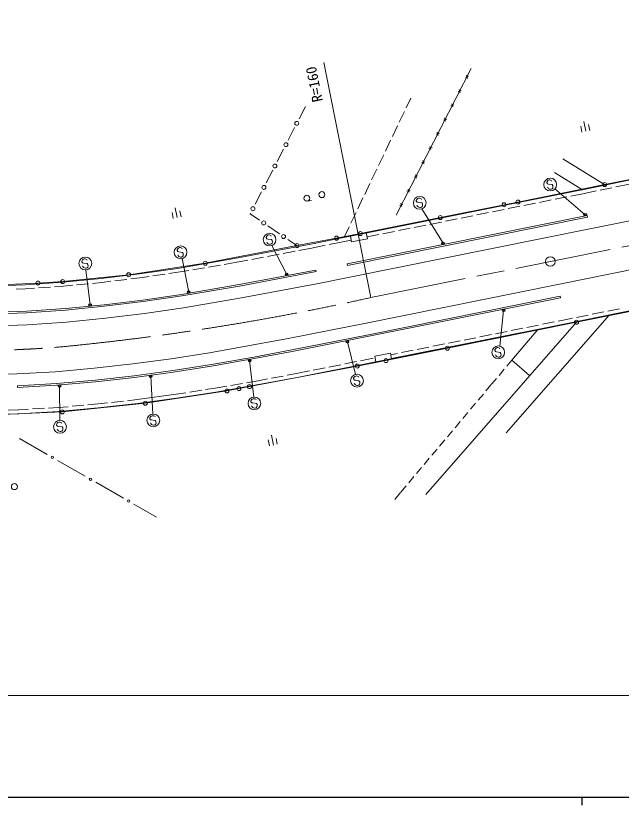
# Model space of a CAD drawing. Units: millimetres at full size, sheet at 1:1000; details may follow other scales. Extents: x 40000 to 680000, y 20000 to 380000.
# Drawn here: x 97212 to 172929, y 204000 to 302707 of the extents above; entities that cross this region are included whole.
import ezdxf
from ezdxf.enums import TextEntityAlignment as Align

# ---------------------------------------------------------------- set-up
doc = ezdxf.new("R2010")
doc.units = ezdxf.units.MM
doc.header["$LTSCALE"] = 1000
doc.linetypes.add('CHAIN', pattern=[18.5, 12, -1.5, 3.5, -1.5])
for name, color, linetype, lineweight in [('M-BGD', 7, 'Continuous', 13), ('M-BMK', 2, 'CHAIN', 13), ('M-BMK-ROW', 30, 'Continuous', 13), ('M-BMK-SRVR', 3, 'Continuous', 13), ('M-STR-HTXT', 7, 'Continuous', 13), ('M-STR-STRC', 7, 'Continuous', 13), ('M-TTL-BAND', 7, 'Continuous', 25)]:
    doc.layers.add(name, color=color, linetype=linetype, lineweight=lineweight)
doc.styles.add('ＭＳ ゴシック', font='')
doc.styles.get('ＭＳ ゴシック').set_extended_font_data('MS Gothic')

msp = doc.modelspace()

# ---------------------------------------------------------------- linework, layer by layer
at = {"layer": 'M-BGD'}
for p, q in [((144773, 277795), (154148, 296098)), ((153842, 295139), (153440, 295009)), ((153578, 295277), (153704, 294871)), ((152929, 293359), (152528, 293229)), ((152665, 293497), (152791, 293091)), ((146624, 292423), (146038, 291201)), ((132648, 289820), (133444, 291368)), ((152016, 291579), (151615, 291449)), ((151753, 291717), (151879, 291311)), ((145822, 290751), (145174, 289398)), ((151104, 289799), (150702, 289669)), ((150840, 289937), (150966, 289531)), ((168507, 288274), (168261, 289500)), ((131276, 287152), (132085, 288724)), ((144957, 288947), (144309, 287595)), ((167869, 288911), (168017, 288176)), ((168850, 289108), (168997, 288372)), ((150191, 288019), (149789, 287889)), ((149927, 288157), (150053, 287751)), ((144093, 287144), (143444, 285791)), ((149014, 286377), (149140, 285976)), ((129904, 284484), (130700, 286032)), ((143228, 285340), (142579, 283988)), ((149278, 286239), (148876, 286109)), ((148365, 284459), (147964, 284329)), ((148102, 284597), (148227, 284196)), ((170952, 281549), (165613, 284804)), ((128533, 281816), (129341, 283388)), ((142363, 283537), (141714, 282185)), ((147453, 282679), (147051, 282549)), ((147189, 282817), (147315, 282415)), ((168070, 280964), (164572, 283097)), ((141498, 281734), (140849, 280381)), ((173869, 282141), (168070, 280964)), ((127161, 279148), (127957, 280696)), ((168012, 280952), (139062, 275146)), ((146540, 280899), (146138, 280774)), ((146276, 281037), (146402, 280635)), ((133690, 279534), (134181, 279632)), ((140633, 279930), (139985, 278578)), ((117398, 277471), (117152, 278697)), ((145627, 279124), (145225, 278994)), ((145363, 279257), (145489, 278855)), ((116760, 278108), (116907, 277373)), ((117740, 278305), (117888, 277570)), ((126542, 277944), (126585, 278028)), ((127701, 277154), (126542, 277944)), ((168700, 277521), (138687, 271501)), ((139768, 278127), (139120, 276775)), ((168700, 277521), (168661, 277717)), ((130179, 275464), (128742, 276444)), ((138904, 276324), (138318, 275102)), ((141180, 274836), (141035, 275548)), ((132379, 273964), (131220, 274754)), ((134125, 274159), (137998, 274932)), ((139062, 275146), (137998, 274932)), ((139207, 274435), (139062, 275146)), ((139207, 274435), (141180, 274836)), ((124560, 272351), (134125, 274159)), ((117416, 271128), (124560, 272351)), ((138687, 271501), (138647, 271697)), ((112665, 270440), (117416, 271128)), ((134775, 270720), (125181, 268906)), ((134775, 270720), (134738, 270917)), ((103148, 269394), (107901, 269863)), ((107901, 269863), (112665, 270440)), ((93617, 268881), (98380, 269068)), ((98380, 269068), (103148, 269394)), ((125181, 268906), (117963, 267671)), ((117963, 267671), (113126, 266970)), ((165278, 267632), (141330, 262828)), ((165278, 267632), (165317, 267436)), ((113126, 266970), (108283, 266384)), ((165317, 267436), (141370, 262631)), ((98569, 265573), (93685, 265381)), ((103439, 265906), (98569, 265573)), ((108283, 266384), (103439, 265906)), ((176265, 266281), (165967, 264200)), ((170772, 265681), (169301, 265384)), ((172732, 266077), (171262, 265780)), ((171467, 265312), (158561, 250562)), ((166851, 264889), (165868, 264690)), ((168811, 265285), (167341, 264988)), ((165966, 264200), (142013, 259395)), ((165966, 264200), (144216, 259837)), ((167336, 264387), (148487, 242845)), ((141330, 262828), (131752, 260923)), ((162502, 263491), (159245, 259631)), ((131752, 260923), (126975, 260035)), ((126975, 260035), (121670, 259109)), ((142110, 260151), (144077, 260540)), ((142250, 259443), (142110, 260151)), ((144077, 260540), (144217, 259832)), ((158624, 258895), (159245, 259631)), ((159245, 259631), (161456, 257732)), ((121670, 259109), (116852, 258352)), ((142013, 259395), (132392, 257482)), ((112018, 257690), (107167, 257152)), ((116852, 258352), (112018, 257690)), ((157656, 257750), (158301, 258514)), ((102307, 256714), (97411, 256441)), ((107167, 257152), (102307, 256714)), ((132392, 257482), (127577, 256588)), ((156712, 256632), (157333, 257368)), ((97411, 256441), (97422, 256241)), ((102321, 256515), (97422, 256241)), ((127577, 256588), (122213, 255651)), ((156014, 255797), (156683, 256592)), ((117327, 254885), (112448, 254216)), ((122213, 255651), (117327, 254885)), ((155048, 254649), (155692, 255414)), ((112448, 254216), (107517, 253669)), ((154082, 253502), (154726, 254267)), ((97606, 252946), (92428, 252821)), ((102562, 253223), (97606, 252946)), ((107517, 253669), (102562, 253223)), ((153116, 252354), (153760, 253119)), ((152150, 251207), (152794, 251972)), ((151184, 250059), (151828, 250824)), ((97659, 249841), (101132, 247856)), ((129427, 249036), (129181, 250262)), ((129769, 249870), (129917, 249135)), ((128789, 249673), (128937, 248938)), ((150218, 248912), (150862, 249677)), ((149252, 247764), (149896, 248529)), ((102434, 247112), (105907, 245127)), ((148286, 246617), (148930, 247382)), ((147320, 245469), (147964, 246234)), ((146354, 244322), (146998, 245087)), ((107209, 244383), (110682, 242398)), ((145363, 243144), (146032, 243939)), ((145329, 243108), (144620, 242232)), ((144665, 242240), (144644, 242251)), ((111984, 241654), (114829, 240028))]:
    msp.add_line(p, q, dxfattribs=at)
for centre, radius in [((132360, 289260), 249), ((130988, 286592), 249), ((129616, 283924), 249), ((128245, 281256), 249), ((135493, 280347), 375), ((133617, 279901), 375), ((126873, 278588), 249), ((128221, 276799), 249), ((130700, 275109), 249), ((101783, 247484), 150), ((106558, 244755), 150), ((97040, 243840), 375), ((111333, 242026), 150)]:
    msp.add_circle(centre, radius, dxfattribs=at)
at = {"layer": 'M-BMK'}
msp.add_line((141632, 267475), (317025, 302707), dxfattribs=at)
for centre, radius, start, end in [((72166, 579327), 319496, 275.38469, 282.55767), ((90441, 420812), 160000, 260.90506, 274.19617)]:
    msp.add_arc(centre, radius, start, end, dxfattribs=at)
at = {"layer": 'M-BMK-ROW'}
for points in [[(73390, 269872), (82851, 269102), (92342, 268924), (99985, 269294), (103086, 269470), (111333, 270327), (120911, 271774), (132379, 273964), (137327, 274902), (140315, 275472), (150315, 277478), (158278, 279074), (160010, 279419), (170861, 281604), (179229, 283283)], [(176097, 266136), (167336, 264387), (151189, 261142), (143506, 259589), (139915, 258905), (126441, 256339), (125116, 256087), (123618, 255802), (113421, 254262), (103039, 253185), (95482, 252854), (92722, 252753), (82042, 252922), (71820, 253790), (69952, 254009), (63879, 254887)]]:
    msp.add_lwpolyline(points, dxfattribs=at)
for centre in [(170861, 281604), (160010, 279419), (158278, 279074), (150315, 277478), (140315, 275472), (137327, 274902), (132379, 273964), (120911, 271774), (111333, 270327), (99985, 269294), (103086, 269470), (167336, 264387), (151189, 261142), (143506, 259589), (139915, 258905), (123618, 255802), (125116, 256087), (126441, 256339), (113421, 254262), (103039, 253185)]:
    msp.add_circle(centre, 250, dxfattribs=at)
at = {"layer": 'M-BMK-SRVR'}
msp.add_circle((164068, 271981), 600, dxfattribs=at)
at = {"layer": 'M-STR-HTXT'}
for p, q in [((141632, 267475), (135723, 296887)), ((63879, 217707), (437561, 217707))]:
    msp.add_line(p, q, dxfattribs=at)
at = {"layer": 'M-STR-STRC'}
for p, q in [((163691, 282044), (163612, 281915)), ((163612, 281915), (163617, 281824)), ((163617, 281824), (163713, 281694)), ((163779, 282138), (163691, 282044)), ((163713, 281694), (163843, 281661)), ((163904, 282190), (163779, 282138)), ((163843, 281661), (164290, 281597)), ((163997, 282196), (163904, 282190)), ((164122, 282162), (163997, 282196)), ((164220, 282121), (164122, 282162)), ((164264, 282038), (164220, 282121)), ((164290, 281597), (164380, 281474)), ((164380, 281474), (164393, 281291)), ((173967, 281650), (172264, 281305)), ((163741, 281217), (163693, 281297)), ((163835, 281090), (163741, 281217)), ((163928, 281049), (163835, 281090)), ((164054, 281013), (163928, 281049)), ((164151, 281019), (164054, 281013)), ((164278, 281068), (164151, 281019)), ((164361, 281163), (164278, 281068)), ((164393, 281291), (164361, 281163)), ((164636, 281064), (168421, 277830)), ((168111, 280462), (166634, 280166)), ((169814, 280808), (168111, 280462)), ((171774, 281205), (170304, 280907)), ((147377, 279756), (147298, 279627)), ((147298, 279627), (147303, 279536)), ((147303, 279536), (147399, 279406)), ((147465, 279850), (147377, 279756)), ((147399, 279406), (147529, 279372)), ((147590, 279902), (147465, 279850)), ((147529, 279372), (147976, 279308)), ((147683, 279908), (147590, 279902)), ((147808, 279873), (147683, 279908)), ((147906, 279832), (147808, 279873)), ((147950, 279750), (147906, 279832)), ((164183, 279674), (162712, 279379)), ((166144, 280068), (164673, 279773)), ((147427, 278928), (147379, 279008)), ((147521, 278802), (147427, 278928)), ((147613, 278761), (147521, 278802)), ((147740, 278725), (147613, 278761)), ((147837, 278731), (147740, 278725)), ((147964, 278780), (147837, 278731)), ((148047, 278874), (147964, 278780)), ((147976, 279308), (148066, 279186)), ((147997, 278563), (150647, 274261)), ((148079, 279003), (148047, 278874)), ((148066, 279186), (148079, 279003)), ((158300, 278494), (156829, 278199)), ((160261, 278888), (158790, 278593)), ((162222, 279281), (160751, 278986)), ((168661, 277717), (138647, 271697)), ((154378, 277708), (152907, 277413)), ((156339, 278101), (154868, 277806)), ((148495, 276528), (147024, 276233)), ((150456, 276921), (148985, 276626)), ((152417, 277314), (150946, 277019)), ((144573, 275741), (143103, 275446)), ((146534, 276135), (145063, 275840)), ((128595, 275163), (128516, 275034)), ((128516, 275034), (128522, 274943)), ((128522, 274943), (128618, 274813)), ((128684, 275257), (128595, 275163)), ((128646, 274335), (128598, 274415)), ((128618, 274813), (128748, 274779)), ((128809, 275309), (128684, 275257)), ((128748, 274779), (129195, 274715)), ((128902, 275314), (128809, 275309)), ((129027, 275280), (128902, 275314)), ((129124, 275239), (129027, 275280)), ((129169, 275157), (129124, 275239)), ((129195, 274715), (129285, 274593)), ((129298, 274409), (129265, 274281)), ((129285, 274593), (129298, 274409)), ((138097, 274442), (136402, 274104)), ((139162, 274656), (138097, 274442)), ((142612, 275348), (141136, 275052)), ((117459, 273571), (117380, 273442)), ((117380, 273442), (117386, 273350)), ((117547, 273664), (117459, 273571)), ((117672, 273717), (117547, 273664)), ((117766, 273722), (117672, 273717)), ((117890, 273688), (117766, 273722)), ((117988, 273647), (117890, 273688)), ((118033, 273565), (117988, 273647)), ((128740, 274209), (128646, 274335)), ((128832, 274168), (128740, 274209)), ((128959, 274132), (128832, 274168)), ((129056, 274138), (128959, 274132)), ((129183, 274186), (129056, 274138)), ((129265, 274281), (129183, 274186)), ((129230, 273975), (131102, 270376)), ((134218, 273668), (132627, 273367)), ((135912, 274006), (134218, 273668)), ((117386, 273350), (117482, 273221)), ((117510, 272743), (117462, 272823)), ((117482, 273221), (117612, 273187)), ((117603, 272617), (117510, 272743)), ((117696, 272575), (117603, 272617)), ((117612, 273187), (118059, 273123)), ((117823, 272539), (117696, 272575)), ((117920, 272545), (117823, 272539)), ((118046, 272594), (117920, 272545)), ((118129, 272689), (118046, 272594)), ((118059, 273123), (118149, 273000)), ((118161, 272817), (118129, 272689)), ((118149, 273000), (118161, 272817)), ((128205, 272531), (126731, 272253)), ((130170, 272903), (128696, 272624)), ((132135, 273274), (130662, 272996)), ((105551, 272175), (105472, 272046)), ((105472, 272046), (105477, 271954)), ((105477, 271954), (105573, 271825)), ((105639, 272268), (105551, 272175)), ((105573, 271825), (105703, 271791)), ((105764, 272321), (105639, 272268)), ((105703, 271791), (106150, 271727)), ((105858, 272326), (105764, 272321)), ((105982, 272292), (105858, 272326)), ((106080, 272251), (105982, 272292)), ((106125, 272169), (106080, 272251)), ((106150, 271727), (106241, 271604)), ((106241, 271604), (106253, 271421)), ((118015, 272357), (118834, 268156)), ((122797, 271542), (121318, 271289)), ((124649, 271859), (123289, 271626)), ((126240, 272160), (124649, 271859)), ((105601, 271347), (105553, 271427)), ((105695, 271221), (105601, 271347)), ((105788, 271179), (105695, 271221)), ((105914, 271144), (105788, 271179)), ((106011, 271149), (105914, 271144)), ((105983, 270940), (106514, 266550)), ((106138, 271198), (106011, 271149)), ((106221, 271293), (106138, 271198)), ((106253, 271421), (106221, 271293)), ((117494, 270634), (116350, 270468)), ((118854, 270867), (117494, 270634)), ((120825, 271204), (119347, 270951)), ((134738, 270917), (125145, 269103)), ((109102, 269505), (107955, 269366)), ((111088, 269745), (109599, 269565)), ((112731, 269944), (111584, 269805)), ((113876, 270110), (112731, 269944)), ((115855, 270397), (114370, 270182)), ((98407, 268569), (97266, 268524)), ((99551, 268647), (98407, 268569)), ((101547, 268783), (100050, 268681)), ((103190, 268896), (102046, 268817)), ((104329, 269008), (103190, 268896)), ((106319, 269204), (104826, 269057)), ((107955, 269366), (106817, 269253)), ((125145, 269103), (117931, 267868)), ((117931, 267868), (113100, 267168)), ((108261, 266582), (103423, 266105)), ((113100, 267168), (108261, 266582)), ((98558, 265772), (93681, 265581)), ((103423, 266105), (98558, 265772)), ((158214, 265870), (157730, 261406)), ((165868, 264690), (165043, 264525)), ((160631, 263640), (159160, 263345)), ((162592, 264033), (161121, 263738)), ((164553, 264427), (163082, 264131)), ((141369, 262631), (131790, 260727)), ((156709, 262853), (155238, 262558)), ((158670, 263246), (157199, 262951)), ((138683, 261955), (139705, 257857)), ((150826, 261673), (149356, 261378)), ((152787, 262066), (151317, 261771)), ((154748, 262460), (153278, 262165)), ((131790, 260727), (127010, 259839)), ((146904, 260886), (145434, 260591)), ((148865, 261279), (147395, 260984)), ((157193, 261065), (157114, 260936)), ((157114, 260936), (157120, 260844)), ((157120, 260844), (157216, 260715)), ((157282, 261158), (157193, 261065)), ((157216, 260715), (157346, 260681)), ((157406, 261211), (157282, 261158)), ((157346, 260681), (157793, 260617)), ((157500, 261216), (157406, 261211)), ((157624, 261182), (157500, 261216)), ((157722, 261141), (157624, 261182)), ((157767, 261059), (157722, 261141)), ((157793, 260617), (157883, 260494)), ((127010, 259839), (121703, 258912)), ((141915, 259885), (140305, 259565)), ((144944, 260493), (144119, 260327)), ((157244, 260237), (157196, 260317)), ((157338, 260111), (157244, 260237)), ((157430, 260069), (157338, 260111)), ((157557, 260033), (157430, 260069)), ((157654, 260039), (157557, 260033)), ((157781, 260088), (157654, 260039)), ((157863, 260183), (157781, 260088)), ((157895, 260311), (157863, 260183)), ((157883, 260494), (157895, 260311)), ((121703, 258912), (116881, 258154)), ((126453, 259586), (126968, 255032)), ((135891, 258687), (134420, 258395)), ((137853, 259077), (136381, 258785)), ((139814, 259467), (138343, 259175)), ((116881, 258154), (112042, 257491)), ((114086, 257639), (114336, 252911)), ((130650, 257667), (129176, 257393)), ((132319, 257977), (131142, 257759)), ((133929, 258298), (132319, 257977)), ((139748, 257664), (139623, 257611)), ((139842, 257669), (139748, 257664)), ((139966, 257635), (139842, 257669)), ((140064, 257594), (139966, 257635)), ((107187, 256953), (102321, 256515)), ((112042, 257491), (107187, 256953)), ((125573, 256745), (124095, 256487)), ((127507, 257083), (126065, 256831)), ((128684, 257302), (127507, 257083)), ((139535, 257518), (139456, 257389)), ((139456, 257389), (139462, 257297)), ((139462, 257297), (139557, 257167)), ((139623, 257611), (139535, 257518)), ((139586, 256690), (139538, 256770)), ((139557, 257167), (139687, 257134)), ((139679, 256564), (139586, 256690)), ((139687, 257134), (140135, 257070)), ((140109, 257512), (140064, 257594)), ((140135, 257070), (140225, 256947)), ((140237, 256764), (140205, 256636)), ((140225, 256947), (140237, 256764)), ((102682, 256409), (102730, 252110)), ((120465, 255883), (118984, 255650)), ((122161, 256149), (120959, 255961)), ((123603, 256401), (122161, 256149)), ((139772, 256522), (139679, 256564)), ((139898, 256486), (139772, 256522)), ((139995, 256492), (139898, 256486)), ((140122, 256541), (139995, 256492)), ((140205, 256636), (140122, 256541)), ((112387, 254712), (111169, 254577)), ((117288, 255384), (112387, 254712)), ((118490, 255573), (117288, 255384)), ((126701, 254676), (126623, 254547)), ((126790, 254769), (126701, 254676)), ((126915, 254822), (126790, 254769)), ((127008, 254827), (126915, 254822)), ((127133, 254793), (127008, 254827)), ((127231, 254752), (127133, 254793)), ((127275, 254670), (127231, 254752)), ((102525, 253722), (101300, 253654)), ((103751, 253832), (102525, 253722)), ((105743, 254012), (104249, 253877)), ((107467, 254167), (106241, 254057)), ((108685, 254302), (107467, 254167)), ((110672, 254522), (109182, 254357)), ((110187, 253965), (110057, 253951)), ((126623, 254547), (126628, 254455)), ((126628, 254455), (126724, 254326)), ((126752, 253848), (126704, 253928)), ((126724, 254326), (126854, 254292)), ((126846, 253722), (126752, 253848)), ((126938, 253680), (126846, 253722)), ((126854, 254292), (127301, 254228)), ((127065, 253645), (126938, 253680)), ((127289, 253699), (127162, 253650)), ((127371, 253794), (127289, 253699)), ((127301, 254228), (127391, 254105)), ((127404, 253922), (127371, 253794)), ((127391, 254105), (127404, 253922)), ((97570, 253445), (96249, 253413)), ((98804, 253514), (97578, 253445)), ((100800, 253626), (99303, 253542)), ((114266, 252699), (114141, 252646)), ((114360, 252704), (114266, 252699)), ((114484, 252670), (114360, 252704)), ((127162, 253650), (127065, 253645)), ((102392, 251749), (102313, 251620)), ((102481, 251842), (102392, 251749)), ((102605, 251894), (102481, 251842)), ((102699, 251900), (102605, 251894)), ((102823, 251866), (102699, 251900)), ((102921, 251825), (102823, 251866)), ((102966, 251743), (102921, 251825)), ((114053, 252553), (113974, 252424)), ((113974, 252424), (113980, 252332)), ((113980, 252332), (114075, 252203)), ((114141, 252646), (114053, 252553)), ((114103, 251725), (114056, 251805)), ((114075, 252203), (114205, 252169)), ((114197, 251599), (114103, 251725)), ((114205, 252169), (114653, 252105)), ((114582, 252629), (114484, 252670)), ((114627, 252547), (114582, 252629)), ((114653, 252105), (114743, 251982)), ((114755, 251799), (114723, 251671)), ((114743, 251982), (114755, 251799)), ((102313, 251620), (102319, 251528)), ((102319, 251528), (102415, 251398)), ((102443, 250921), (102395, 251001)), ((102415, 251398), (102545, 251365)), ((102537, 250795), (102443, 250921)), ((102629, 250753), (102537, 250795)), ((102545, 251365), (102992, 251301)), ((102756, 250717), (102629, 250753)), ((102853, 250723), (102756, 250717)), ((102980, 250772), (102853, 250723)), ((103062, 250867), (102980, 250772)), ((102992, 251301), (103082, 251178)), ((103094, 250995), (103062, 250867)), ((103082, 251178), (103094, 250995)), ((114290, 251557), (114197, 251599)), ((114416, 251521), (114290, 251557)), ((114513, 251527), (114416, 251521)), ((114640, 251576), (114513, 251527)), ((114723, 251671), (114640, 251576))]:
    msp.add_line(p, q, dxfattribs=at)
for points in [[(65633, 265844), (69953, 265210), (74854, 264619), (80051, 264186), (83855, 264009), (88789, 263889), (93714, 263886), (98649, 264080), (103564, 264416), (108446, 264897), (113323, 265488), (118196, 266194), (125446, 267435), (135053, 269251), (138981, 270035), (168995, 276055), (174847, 277242)], [(175283, 271179), (164983, 269098), (141036, 264293), (131470, 262392), (126710, 261507), (121425, 260584), (116634, 259831), (111834, 259174), (107018, 258640), (102198, 258206), (97328, 257934), (92433, 257816), (87599, 257822), (82159, 258007), (77336, 258327), (73979, 258642), (69098, 259236), (64675, 259862)]]:
    msp.add_lwpolyline(points, dxfattribs=at)
for centre in [(164047, 281606), (147733, 279318), (128952, 274725), (117816, 273132), (105908, 271736), (157550, 260626), (139892, 257079), (127058, 254237), (114410, 252114), (102749, 251310)]:
    msp.add_circle(centre, 800, dxfattribs=at)
at = {"layer": 'M-STR-STRC', "lineweight": 25}
for centre in [(168421, 277830), (150647, 274261), (131102, 270376), (118834, 268156), (106514, 266550), (158214, 265870), (138683, 261955), (126453, 259586), (114086, 257639), (102682, 256409)]:
    msp.add_circle(centre, 150, dxfattribs=at)
at = {"layer": 'M-TTL-BAND'}
for p, q in [((40000, 205000), (579000, 205000)), ((168000, 205000), (168000, 204000))]:
    msp.add_line(p, q, dxfattribs=at)

# ---------------------------------------------------------------- texts
at = {"layer": 'M-STR-HTXT', "style": 'ＭＳ ゴシック'}
msp.add_text('R=160', height=1320, rotation=101.358, dxfattribs=at).set_placement((135562, 294342), align=Align.BOTTOM_CENTER)

doc.saveas('drawing.dxf')
